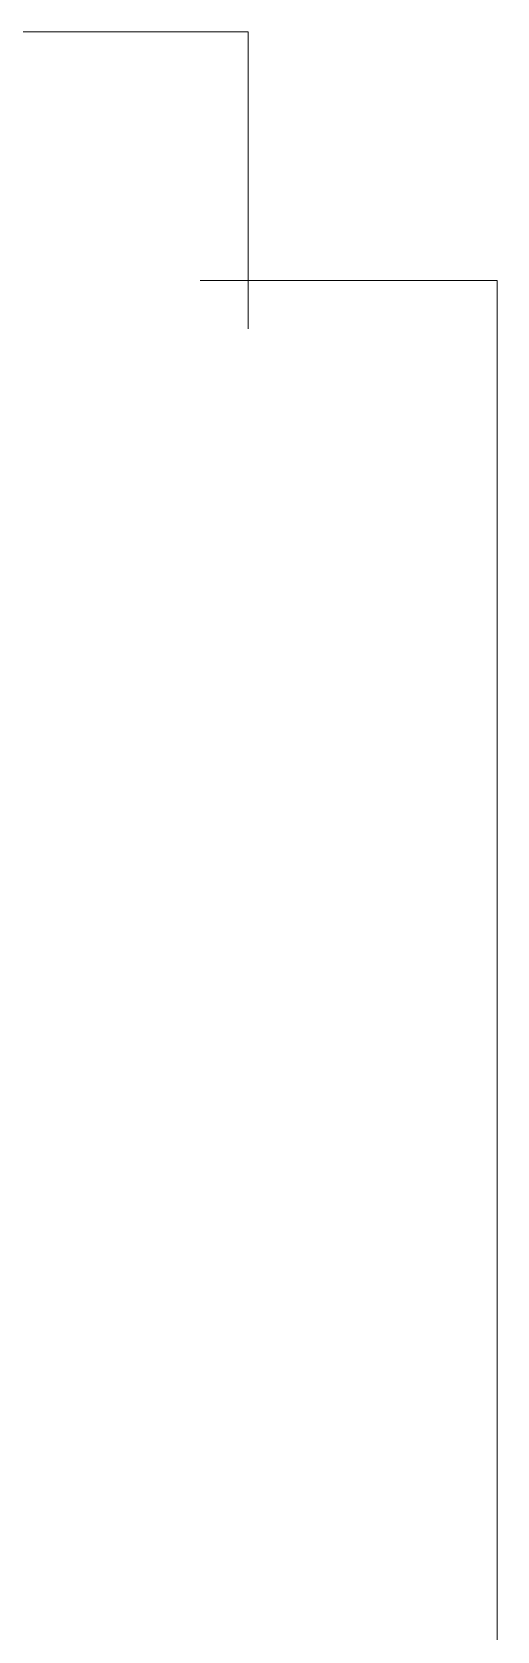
# Model space of a CAD drawing. Header units: millimetres. Extents: x -347 to 347, y -356 to 356.
# Drawn here: x 64.4 to 112.9, y 189 to 356 of the extents above; entities that cross this region are included whole.
import ezdxf

# ---------------------------------------------------------------- set-up
doc = ezdxf.new("R2010")
doc.units = ezdxf.units.MM
doc.header["$MEASUREMENT"] = 0
doc.layers.add('Layer 1', color=7, linetype='Continuous')

msp = doc.modelspace()

# ---------------------------------------------------------------- linework, layer by layer
at = {"layer": 'Layer 1', "color": 250, "lineweight": 20}
for points, knots in [([(-321.3525, 325), (-321.3525, 325), (-321.3525, 356), (-321.3525, 356), (-321.3525, 356), (-321.3525, 356), (-321.3525, 356), (-321.3525, 356), (-321.3525, 356), (-321.3525, 356), (86.9475, 356), (86.9475, 356), (86.9475, 356), (86.9475, 356), (86.9475, 356), (86.9475, 356), (86.9475, 356), (86.9475, 356), (86.9475, 337.8109), (86.9475, 329.2982), (86.9475, 329.2982), (86.9475, 326.6975), (86.9475, 325), (86.9475, 325)], [0, 0, 0, 0, 0.14285714, 0.14285714, 0.14285714, 0.14285714, 0.28571429, 0.28571429, 0.28571429, 0.28571429, 0.42857143, 0.42857143, 0.42857143, 0.42857143, 0.57142857, 0.57142857, 0.57142857, 0.57142857, 0.71428571, 0.71428571, 0.71428571, 0.71428571, 1, 1, 1, 1]), ([(81.9475, -329.9678), (81.9475, -329.9678), (112.9475, -329.9678), (112.9475, -329.9678), (112.9475, -329.9678), (112.9475, -329.9678), (112.9475, -329.9678), (112.9475, -329.9678), (112.9475, -329.9678), (112.9475, -329.9678), (112.9475, 330.0322), (112.9475, 330.0322), (112.9475, 330.0322), (112.9475, 330.0322), (112.9475, 330.0322), (112.9475, 330.0322), (112.9475, 330.0322), (112.9475, 330.0322), (81.9475, 330.0322), (81.9475, 330.0322)], [0, 0, 0, 0, 0.16666667, 0.16666667, 0.16666667, 0.16666667, 0.33333333, 0.33333333, 0.33333333, 0.33333333, 0.5, 0.5, 0.5, 0.5, 0.66666667, 0.66666667, 0.66666667, 0.66666667, 1, 1, 1, 1])]:
    msp.add_open_spline(points, degree=3, knots=knots, dxfattribs=at)
for points in [[(81.9475, 330.0322), (81.9475, 330.0322), (86.9475, 330.0322), (86.9475, 330.0322)], [(86.9457, 325), (86.9457, 325), (86.9457, 330), (86.9457, 330)]]:
    msp.add_open_spline(points, degree=3, dxfattribs=at)

doc.saveas('drawing.dxf')
